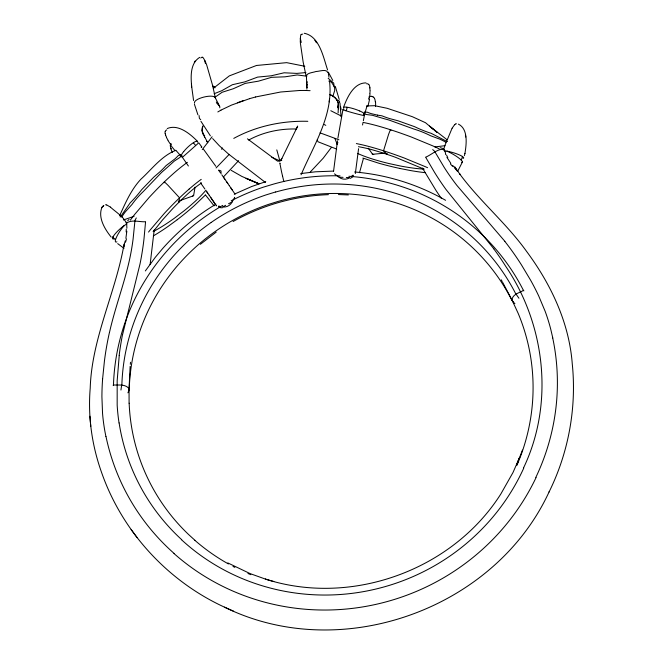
<?xml version="1.0" encoding="UTF-8"?>
<svg xmlns="http://www.w3.org/2000/svg" width="663" height="663" viewBox="0 0 663 663"><rect width="100%" height="100%" fill="white"/><g stroke="black" fill="none" stroke-linecap="round" stroke-linejoin="round"><path stroke-width="0.99" d="M341.08 116.705L339.962 102.997M338.113 112.909L338.412 104.572M338.387 108.848L338.403 104.033M113.257 385.609L113.274 384.954C118.296 385.352 124.387 383.918 128.373 387.838A46.377 10.028 1.9 0 1 129.21 389.968L128.92 390.789M130.147 366.366L129.045 388.883L129.094 403.212M300.331 41.777L300.306 39.565A25.683 16.915 65.5 0 1 300.322 39.059L300.356 38.28M121.652 385.095L120.948 390.035M126.848 231.213L125.879 238.34M337.119 143.647L337.144 144.128M300.347 38.479L301.251 42.432M306.439 77.347L306.944 86.894A9 4.177 -52.8 0 0 307.077 87.4L307.284 87.657M301.085 174.783C313.79 144.865 333.754 114.898 329.461 80.836M102.608 378.929L104.414 361.153A302.618 292.532 -24 0 1 109.436 332.494M145.562 221.815L144.004 238.779A292.864 285.538 -12.6 0 1 140.001 264.023L122.622 334.401M154.206 229.928L150.103 264.562M130.313 364.327L130.495 362.28M329.163 101.903L329.552 98.447M333.53 171.493L337.492 140.763M355.335 173.532L358.584 148.686M119.241 355.393L117.169 380.769L117.169 405.11A199.878 193.347 -22.2 0 0 119.05 422.953M164.25 182.748L164.391 181.861A67.933 14.901 -42.7 0 1 170.739 175.944L174.037 173.002A44.62 9.788 -42.7 0 1 187.405 162.327M126.426 223.481C124.304 217.099 115.586 211.911 110.398 207.088M337.89 138.177L342.928 109.594M124.089 244.083C115.66 292.814 91.767 338.072 90.209 388.211C87.839 416.439 91.892 445.03 101.315 471.708C121.777 531.096 167.399 580.979 224.467 607.142C340.633 664.425 494.739 609.479 549.039 492.021L549.237 491.59M178.869 200.972L193.082 195.917L193.662 195.312L195.046 187.165M362.553 125L362.876 123.285M363.357 120.699L364.36 115.511M368.852 98.074L368.628 99.218M464.912 153.601C466.396 144.517 468.468 129.086 458.431 124.138M363.689 115.138A11.967 0.489 15.5 0 1 361.128 114.956A10.939 0.448 15.5 0 1 345.854 110.746L346.028 110.331M123.865 245.832L125.216 240.909M109.47 332.503C115.031 307.649 124.279 283.789 129.699 258.901A244.117 237.843 -15 0 0 133.097 239.02L134.987 220.348L136.296 217.945M363.357 158.706L359.495 172.72M464.357 155.664L464.954 153.418M221.036 173.83L221.019 170.905L218.624 170.093M366.962 106.146L364.6 114.144A11.263 2.08 17.4 0 1 364.542 114.492A11.594 2.138 17.4 0 1 363.647 114.881M306.795 85.966L307.3 84.135M202.745 126.169C201.328 129.376 201.875 133.503 204.693 135.774M202.828 126.152L202.066 130.694L203.599 134.581M337.757 107.273C340.078 101.596 334.865 96.475 329.917 94.652M337.84 107.265C340.169 101.58 334.948 96.45 329.992 94.627M216.486 205.886L216.395 205.406M343.451 107.663C346.915 97.809 353.735 82.734 366.009 82.9M332.718 96.624L334.716 90.516L334.616 87.168L331.392 82.088L328.807 81.085M126.351 223.597L126.641 222.859L126.89 228.196M387.184 153.418L386.861 154.297A57.863 10.674 17.4 0 0 380.148 152.134L376.882 151.131A33.067 6.1 17.4 0 0 358.451 146.705M522.452 450.102L516.46 465.509L519.643 457.362L512.988 472.528L500.88 493.91C452.539 570.23 351.382 606.836 265.399 579.097L273.802 581.517L273.405 581.401M199.712 57.374C186.51 65.405 192.195 87.806 193.546 100.503M517.016 465.103L518.988 460.321M523.497 468.012C554.351 403.477 545.409 324.862 505.687 266.269A295.101 285.455 -16.8 0 0 493.761 248.824M306.563 83.455L307.284 81.814M296.369 129.012L297.596 126.293M297.662 126.127L281.178 159.949M549.039 492.021C568.564 452.572 576.76 407.621 572.26 363.821C569.177 322.931 551.235 284.866 527.176 252.197L526.679 251.534C506.731 223.58 479.929 201.461 459.608 173.83L460.023 174.427L454.868 166.902M462.384 162.079L457.569 171.502M119.597 215.782C125.464 202.903 131.059 189.734 140.863 179.25C151.951 169.156 161.424 156.045 175.77 150.344M461.15 159.435L460.959 159.833A10.939 2.022 30.7 0 1 461.705 162.369M195.113 61.013L194.325 62.562M337.185 143.432L337.931 142.661M126.484 223.116C131.738 219.345 139.006 221.989 145.106 221.782M127.909 392.819L128.738 390.872A8.718 8.47 -21.5 0 0 129.045 388.891L128.937 388.651M221.699 149.357L222.42 148.006M234.719 197.342L234.453 197.806M452.067 128.291L445.097 144.973L443.704 149.258L444.716 150.169M234.271 198.138L232.05 201.95L228.561 203.748M452.133 128.183L454.528 124.81M327.82 72.648C326.735 68.538 319.16 71.505 315.928 71.521C313.069 72.665 305.792 72.764 306.339 76.916M331.268 147.567L323.221 158.184L310.276 172.007M101.712 207.585L103.71 205.596L103.204 205.978M102.036 207.121C97.602 217.447 104.804 229.158 111.193 237.114M145.346 270.935L155.308 257.31L162.543 248.666C177.941 231.254 195.933 216.105 215.898 204.179M188.391 165.999L182.383 157.305M153.219 231.611L162.294 220.224L172.579 208.762A68.04 14.926 -42.7 0 1 178.952 202.248A57.863 12.696 -42.7 0 1 183.999 197.367L186.502 195.038A33.067 7.252 -42.7 0 1 201.569 182.889M182.151 157.545L198.767 142.835L201.908 147.087M202.256 149.598L212.11 136.769M192.461 196.314L193.662 195.312M271.722 157.288L279.869 160.844L281.924 158.556M229.249 154.346L216.097 167.946M223.423 176.971L238.605 160.661M205.14 195.245L194.309 205.638A68.902 15.116 -42.7 0 1 177.203 219.71M339.083 102.699C340.84 101.083 337.89 100.005 336.514 100.254M454.644 124.702L455.647 123.981M127.644 220.754L129.078 219.412M189.112 189.079L185.847 191.98A67.162 14.735 -42.7 0 0 179.557 197.839A75.367 16.534 -42.7 0 0 171.427 205.903L167.035 210.494A87.516 19.202 -42.7 0 0 164.25 213.503L150.029 230.16A91.063 19.981 -42.7 0 0 148.537 232.075M200.367 244.307L216.196 232.125M213.461 88.22L229.307 75.889L256.498 65.471L286.681 62.653L304.847 66.275M103.353 205.87L103.784 205.53M177.187 219.76L168.261 226.29A96.98 21.274 -42.7 0 1 153.335 235.912M167.258 128.539C178.289 123.807 190.273 133.967 197.541 141.401M181.977 155.938L181.289 156.418L175.786 150.244M124.13 225.652L123.517 226.091A11.553 2.536 -42.6 0 0 113.05 236.741M214.787 97.37L222.097 92.281L233.26 88.759L245.194 83.397L258.487 81.151L271.573 77.314L285.007 76.825L297.231 74.952L306.861 76.204M124.23 225.586L124.76 225.229A11.76 2.586 -42.6 0 1 126.094 224.409L126.716 224.069M368.951 96.931L369.896 96.442A4.575 3.879 79.5 0 1 371.388 96.334M353.188 175.43L351.713 176.383M523.861 290.916L523.571 290.328C519.61 292.872 513.038 293.941 512.043 299.353A46.377 10.832 -27 0 0 512.143 300.273L512.333 300.762A46.377 10.832 -27 0 0 512.872 301.458L513.419 301.872M217.82 111.948L220.953 110.157M233.766 138.393C256.216 126.103 282.314 120.6 307.814 121.312M248.666 140.075C263.178 132.078 280.084 128.514 296.601 129.02M426.052 156.99C431.812 154.835 444.964 142.537 445.685 154.67M222.826 206.889L225.677 205.298M214.456 96.939L215.11 96.574L212.359 84.582L206.74 65.131A49.526 29.926 87.9 0 0 206.127 63.54L205.24 61.485A25.716 15.539 87.9 0 0 205.024 61.037L204.676 60.35M180.667 154.404L178.04 155.788A28.658 13.948 -31.1 0 1 174.783 159.021L166.123 165.568L163.206 168.642A49.882 23.404 -44.1 0 1 160.156 171.601L153.758 177.145L141.749 189.593A73.759 31.227 -61.8 0 1 136.222 196.381L136.097 196.521A72.615 30.738 -61.8 0 1 130.288 202.721L120.956 216.13A57.896 19.633 -70.8 0 1 120.169 217.033M233.127 221.508C262.175 205.157 295.11 195.8 328.442 194.665M220.887 110.149L231.561 105.069L249.503 98.696M234.279 194.176L251.625 186.543L265.755 181.637M214.166 93.715L221.749 90.723L232.365 84.723L244.854 81.872L257.592 77.107L271.233 75.789L284.112 72.789L296.883 73.394L305.892 72.59M237.379 102.757L243.387 100.619M123.393 219.967L134.1 216.304M455.92 123.865L456.434 123.774M275.642 191.947L265.863 194.963A210.37 204.502 -21.5 0 0 211.174 222.445M249.479 98.671L255.628 96.98M255.611 96.964L280.615 92.008L300.09 90.45M277.797 161.266L281.75 160.413M304.234 33.274C319.533 36.183 323.329 57.308 327.563 69.888M300.712 173.573L315.563 171.8L333.448 171.087M368.321 148.18L372.598 154.28L384.93 153.12M434.853 146.937L445.055 145.678M366.465 105.964L374.612 105.69L387.167 108.301L412.253 116.663L425.513 122.721L433.387 129.335M432.707 149.589L434.588 151.247L444.144 167.291A245.277 238.514 -28.7 0 0 456.964 185.507L504.866 241.307M300.057 90.483L306.231 90.466M306.671 75.632L306.016 75.615L303.173 62.156L300.43 43.526A49.418 32.545 65.5 0 1 300.331 41.81M343.061 177.344L339.149 177.245L334.442 173.847M338.412 194.557L348.365 194.93M444.26 150.833L444.914 150.882A11.76 2.171 17.4 0 1 446.373 151.056L446.978 151.147M346.318 177.477L349.567 177.659M306.19 90.499L310.093 90.665M364.319 112.055L367.186 112.171A28.658 14.47 2.9 0 0 371.388 113.68L377.545 115.147M105.558 204.734L106.668 204.95M219.76 107.812L219.843 106.859A22.484 9.489 28.3 0 0 219.627 106.337L215.4 97.991M354.581 171.982C386.496 174.651 417.831 184.355 445.611 200.309M220.414 206.682L218.691 206.45M377.545 115.147L381.871 115.81L385.808 117.301A49.882 24.962 16.2 0 0 389.844 118.636L398.065 120.799L414.582 126.674A73.759 34.725 34.4 0 0 422.762 130.296L422.936 130.371A72.615 34.194 34.5 0 0 431.182 133.329L446.257 141.103A57.896 22.865 43.9 0 0 447.442 141.55M363.622 113.97L364.6 114.144M447.086 151.172L447.856 151.313M399.731 168.435L410.198 170.49A96.98 17.884 17.4 0 0 425.157 172.662M440.166 147.667L442.843 148.479M320.014 132.832L338.95 139.818M265.813 579.222L250.191 573.636L227.815 562.928M362.852 158.059L378.573 163.148A68.902 12.705 17.4 0 0 399.681 168.402M336.705 149.092L317.991 141.766L317.237 139.852M106.818 205.008L110.298 207.013M373.741 154.504L372.25 154.123M258.222 183.502L241.846 176.408L231.205 170.341M224.467 607.142L233.625 611.187M357.697 153.509L360.282 154.62A30.995 5.718 17.4 0 0 374.819 159.75L380.562 161.391A58.203 10.732 17.4 0 0 389.189 163.587L400.311 165.99A83.828 15.456 17.4 0 0 423.997 169.123M423.947 169.098L395.571 157.338A68.04 12.547 17.4 0 0 386.861 154.297L383.537 150.799A67.162 12.39 17.4 0 0 375.316 148.288L371.147 147.095A43.932 8.105 17.4 0 0 356.363 143.581M330.796 110.713L341.52 116.158M324.207 124.528L325.79 125.348M194.532 103.179C192.966 98.58 213.701 93.359 215.376 97.892M123.981 248.31L117.691 243.619M514.902 303.571L513.336 302.171A8.718 8.47 -21.5 0 1 512.226 300.521L502.72 282.455M446.928 139.62L429.491 126.111L437.273 132.559L434.936 130.628M277.175 160.877L247.415 138.832M328.185 78.284L333.721 83.124L334.152 87.01M216.287 102.061L218.425 103.784M115.271 239.202L115.611 239.476A11.826 2.743 -56.1 0 1 124.064 225.818M265.432 182.458L228.669 154.172L219.296 145.711L212.649 138.567M194.905 540.254L188.831 534.734A202.273 196.629 -21.5 0 1 129.152 403.212M178.297 201.593L178.952 202.248L179.557 197.839L168.012 185.3A41.636 10.799 49.5 0 0 164.391 181.861M200.732 119.73L199.381 118.354L199.066 115.511M390.996 130.279L390.441 129.724A67.933 12.531 17.4 0 0 382.145 127.18L377.927 125.978A44.62 8.229 17.4 0 0 362.91 122.382M216.818 103.279L219.519 106.097M201.121 147.053L201.527 147.526M452.622 165.402L456.235 169.181M518.93 298.251L516.079 294.132M450.865 163.396L446.945 157.388M214.108 205.845L205.298 194.748M210.386 135.824L200.939 121.321M493.802 248.799L445.975 189.461A292.565 284.485 -31.3 0 1 434.224 171.841L425.663 157.222M131.133 529.53L137.15 537.676M171.377 144.708L170.698 143.772M203.475 149.216L215.831 166.305M200.475 182.756L204.875 189.005M218.865 170.59L220.373 172.728M221.873 174.875L229.29 185.623M207.768 193.173L206.326 191.093L209.21 195.254M223.365 177.013L224.873 179.192M315 40.319L316.707 42.805L315.157 40.542M226.348 181.339L227.823 183.485M209.177 195.212L216.254 205.605M210.61 197.292L214.853 203.524M229.257 185.582L235.083 194.193M230.716 187.72L232.199 189.916M202.679 133.197L207.768 142.76M206.715 141.128L207.287 142.031M328.318 72.143L332.801 80.438M422.455 168.062L436.196 190.762A311.676 302.983 -21.5 0 0 441.351 198.37M501.22 279.786L502.222 281.56M204.726 60.457L205.397 63.482M512.226 300.513L518.217 313.466A202.273 196.629 -21.5 0 1 519.751 458.406M204.303 136.619L204.743 137.556M334.981 138.7L337.252 144.443M280.059 163.479L279.977 163.255A12.788 0.456 77 0 0 279.819 163.032L281.535 171.725A17.702 0.63 77 0 0 281.783 172.794A24.705 0.878 77 0 0 282.579 176.209M197.897 114.749L194.416 104.24M171.129 148.918L170.963 148.454M335.321 86.43L339.207 99.433M165.659 135.045L165.493 134.564M276.794 149.888L279.869 160.844M283.863 181.554L282.604 176.292M552.793 337.989L550.771 329.345A196.712 190.414 -19.6 0 0 545.168 311.353L538.729 296.013A261.769 253.382 -18.9 0 0 530.615 280.217L521.491 264.96A302.61 292.764 -16.9 0 0 504.816 241.349M105.906 436.494L105.052 432.143A196.712 190.339 -22.2 0 1 102.55 413.43L101.911 396.756A261.794 253.208 -23 0 1 102.616 378.929M165.186 133.42L165.162 133.263A4.716 3.58 35.8 0 1 165.211 131.415M328.367 73.634L328.997 77.223M465.401 134.879L465.774 137.026M340.5 106.37L340.848 109.71L340.542 106.76M375.299 101.911L375.233 101.348A7.252 6.406 83 0 0 374.446 98.281M369.763 87.458L369.813 87.964M89.903 416.223L90.773 426.375M191.416 83.82L191.599 87.201M306.795 86.513L306.878 89.149M462.326 156.41A10.881 2.006 17.4 0 1 463.064 158.391M462.476 156.41A12.564 10.79 -53 0 1 461.373 159.526M447.227 151.288A11.826 2.171 30.7 0 1 460.992 159.841M447.915 151.346A11.553 2.13 17.4 0 1 462.078 156.253M443.771 149.009A4.798 1.691 -80 0 1 444.011 149.349M447.774 157.612A19.401 6.216 55.6 0 1 446.555 155.101M452.638 166.38A11.486 3.539 52.2 0 1 450.467 163.985M454.868 168.344A10.799 1.235 39.7 0 1 457.387 171.369M113.746 238.953A10.881 2.387 -42.6 0 1 112.925 236.989M115.122 239.36A12.564 11.056 21.3 0 1 112.818 237.039M116.928 241.838A10.939 2.553 -56 0 1 115.553 239.542M126.418 222.66A4.798 1.981 53.4 0 1 126.525 222.221M126.252 229.149A19.401 4.981 -82 0 1 126.169 231.893M126.459 238.887A11.486 2.826 -78.7 0 1 125.547 242.128M124.056 247.084A10.799 1.84 -65.3 0 1 124.503 244.92M126.525 224.227A7.21 1.152 -88.3 0 1 126.558 224.003M129.252 388.899A202.24 196.596 -21.5 0 1 216.022 230.898A204.436 198.734 -21.5 0 1 269.145 204.179L278.651 201.254A202.472 196.828 -21.5 0 1 512.076 300.596M121.859 385.095A208.199 202.389 -21.5 0 1 211.182 222.461M113.481 384.954A216.602 210.569 -21.5 0 1 206.408 215.773A218.749 212.657 -21.5 0 1 222.735 205.414M275.667 192.03A208.439 202.621 -21.5 0 1 515.93 294.198M340.036 175.861A216.859 210.809 -21.5 0 0 273.471 184.115L263.277 187.181A218.749 212.657 -21.5 0 0 231.23 200.773M348.854 176.292A216.859 210.809 -21.5 0 1 523.43 290.402M250.813 574.672A202.845 197.193 -21.5 0 1 247.945 573.478M234.826 567.371A202.845 197.193 -21.5 0 1 232.995 566.417M228.453 563.964A202.845 197.193 -21.5 0 1 194.847 540.312M523.745 468.119A213.594 206.657 -19.9 0 1 181.587 539.815M181.703 539.69A212.724 205.762 -21.8 0 1 119.116 422.944M119.174 355.393A295.076 285.198 -24 0 1 122.564 334.392M552.718 338.006A228.544 221.235 -19.4 0 1 535.828 477.41M536.085 477.517A228.95 221.558 -20 0 1 173.971 553.522M174.071 553.414A228.287 220.862 -21.8 0 1 105.981 436.486M439.279 148.885A91.469 16.865 17.4 0 0 432.45 145.727L411.516 137.092A88.328 16.285 17.4 0 0 407.579 135.625L401.471 133.429A76.245 14.064 17.4 0 0 390.441 129.724A41.636 13.31 -74.9 0 0 388.559 134.432L383.537 150.799A75.367 13.898 17.4 0 1 394.477 154.462L400.543 156.642A87.516 16.144 17.4 0 1 404.455 158.101L425.298 166.678A91.063 16.79 17.4 0 1 427.602 167.714M164.391 181.861A76.245 16.724 -42.7 0 0 156.203 189.991L151.786 194.615A88.328 19.376 -42.7 0 0 148.984 197.64L134.705 214.398A91.469 20.072 -42.7 0 0 130.329 220.133M153.252 231.561A83.828 18.39 -42.7 0 0 174.642 218.036L183.958 210.925A58.203 12.771 -42.7 0 0 190.911 205.132L195.403 201.138A30.995 6.804 -42.7 0 0 205.969 190.206M189.112 189.096A43.932 9.638 -42.7 0 1 201.221 179.358M345.895 110.754A11.826 0.481 15.4 0 1 343.865 109.668M346.401 110.431A12.564 7.716 -80.3 0 1 347.255 107.431M346.906 107.191A10.782 1.989 17.4 0 1 359.694 110.986M343.774 108.384A11.544 2.13 17.4 0 1 346.633 107.149M366.589 83.787A4.558 3.232 -69.3 0 1 367.335 83.77A4.45 3.158 -69.6 0 1 367.567 83.811A4.699 3.34 -68.1 0 1 368.711 84.433M364.6 114.144A11.486 2.122 17.4 0 0 362.885 112.553A8.113 1.5 17.4 0 0 362.305 112.213L361.882 111.989A12.249 2.262 17.4 0 0 359.785 110.986M369.556 99.259A103.436 83.977 -57.5 0 1 367.89 106.262M369.979 93.972A59.521 46.601 -59.5 0 1 369.324 98.074M370.095 90.325A36.332 27.664 -61 0 1 369.83 93.616M369.904 87.93A20.263 15.058 -62.4 0 1 369.937 89.936M369.797 87.45A11.23 8.196 -63.7 0 0 369.614 86.298L369.548 86.124A4.716 3.406 -64.7 0 0 368.785 84.466M349.616 177.734A9.025 8.826 -30.6 0 1 339.116 177.294M353.122 176.557A10.16 3.199 -27.4 0 1 350.279 178.372M353.072 175.14A6.39 0.555 -30.2 0 1 352.028 175.811M375.531 101.903A26.354 23.711 82.3 0 1 375.507 106.486M373.054 96.889A4.484 3.887 82.3 0 1 374.363 98.215M371.512 96.309A4.5 3.829 79.8 0 1 373.045 96.914M193.414 142.951A12.564 7.044 55.4 0 1 195.444 145.263M183.734 151.562A10.782 2.37 -42.6 0 1 193.613 142.545M193.853 142.379A11.544 2.536 -42.6 0 1 197.682 142.255M166.753 129.907A4.558 3.414 40.8 0 0 166.314 130.13A4.45 3.34 41.1 0 0 166.106 130.271A4.699 3.53 39.5 0 0 165.269 131.357M181.935 156.733A11.594 2.544 -42.6 0 1 181.612 156.675A11.263 2.47 -42.6 0 1 181.289 156.427A11.486 2.519 -42.6 0 1 181.753 154.322A8.113 1.782 -42.6 0 1 182.076 153.775L182.366 153.335A12.249 2.685 -42.6 0 1 183.643 151.612M175.073 150.692A103.436 86.778 27.1 0 1 170.64 145.098M170.308 143.962A59.521 48.399 29.6 0 1 168.012 140.539M167.988 140.158A36.332 28.84 31.5 0 1 166.388 137.299M166.355 136.885A20.263 15.755 33.2 0 1 165.568 135.053M165.468 134.572A11.23 8.594 34.7 0 1 165.17 133.445M232.116 201.975A9.025 8.851 -15.3 0 1 222.809 206.98M222.254 207.817A10.16 3.365 0.1 0 1 219.105 207.411M219.801 206.292A6.39 0.688 3.9 0 1 218.533 206.11M172.421 152.324A26.354 22.84 72.4 0 1 170.921 149.092M170.979 148.446A7.252 6.149 71.7 0 1 170.308 145.354M170.35 145.263A4.484 3.721 72.3 0 1 170.905 143.506M301.234 34.592A5.586 2.876 69.3 0 1 302.659 34.178M300.43 38.321A11.022 5.685 69.3 0 1 301.043 34.501M212.483 85.883A5.586 2.876 69.3 0 1 214.091 86.72M214.248 86.671A11.022 5.685 69.3 0 1 215.044 87.814M200.823 58.021A5.586 2.536 84.5 0 1 202.53 57.358M202.646 57.192A11.022 5.006 84.5 0 1 204.643 60.416M445.892 142.255A66.996 37.791 -4.9 0 0 444.74 141.609A71.389 40.269 -4.9 0 0 439.876 139.189L430.436 135.683A82.195 53.728 1.1 0 0 413.836 129.036L389.363 120.169A51.291 38.918 19 0 0 385.269 119.033L372.507 115.304L366.44 114.525A29.835 18.738 49.4 0 0 363.813 113.646M121.777 217.008A66.996 38.247 -18.3 0 1 122.448 215.939A71.389 40.758 -18.3 0 1 125.464 211.704L131.954 204.519A82.195 54.673 -23.6 0 1 143.423 191.4L161.233 172.778A51.291 40.078 -40.7 0 1 164.424 169.96L174.427 160.985L179.706 157.595A29.835 20.155 -73.7 0 1 181.795 155.623M250.937 180.435L250.108 180.096L259.042 183.825L245.998 178.322L250.937 180.435"/></g></svg>
